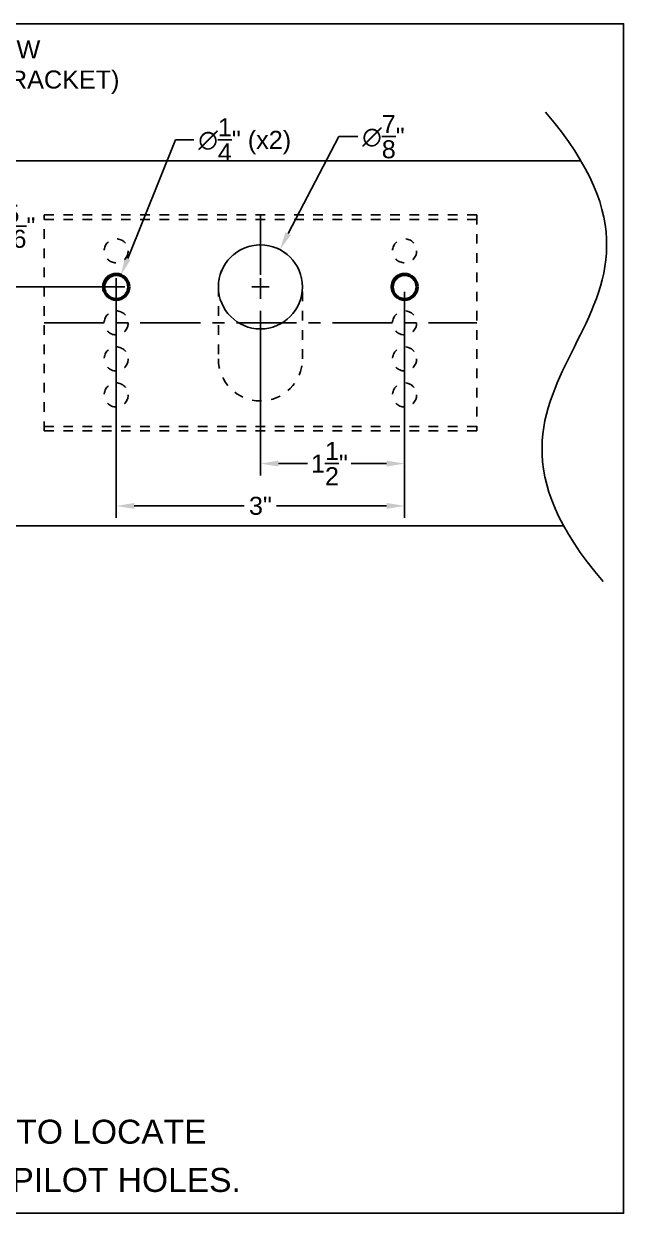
# Model space of a CAD drawing. Extents: x -1.3 to 15.9, y -12.4 to 0.
# Drawn here: x 9.47 to 15.86, y -12.38 to 0 of the extents above; entities that cross this region are included whole.
import ezdxf
from ezdxf import colors
from ezdxf.entities.mleader import LeaderData, LeaderLine
from ezdxf.math import Vec2, Vec3

# ---------------------------------------------------------------- set-up
doc = ezdxf.new("R2010")
doc.units = 0
doc.header["$LTSCALE"] = 0.5
doc.header["$MEASUREMENT"] = 0
doc.linetypes.add('CENTER', pattern=[2, 1.25, -0.25, 0.25, -0.25])
doc.linetypes.add('HIDDEN2', pattern=[0.1875, 0.125, -0.0625])
doc.layers.get('Defpoints').update_dxf_attribs({"linetype": 'CONTINUOUS'})
for name, color, linetype in [('Centerline', 210, 'CENTER'), ('Dimension', 10, 'CONTINUOUS'), ('FAB DWG', 221, 'CONTINUOUS'), ('Housing', 150, 'CONTINUOUS'), ('WallMount Bracket', 190, 'CONTINUOUS')]:
    doc.layers.add(name, color=color, linetype=linetype)
doc.layers.add('Text-Unprinted', color=131, linetype='CONTINUOUS', plot=False)
doc.styles.get("Standard").update_dxf_attribs({"font": 'arial.ttf'})
doc.dimstyles.get("Standard").update_dxf_attribs({"dimtxt": 0.18, "dimasz": 0.18, "dimexe": 0.18, "dimexo": 0.0625, "dimgap": 0.09, "dimtad": 0, "dimtih": 1, "dimtoh": 1, "dimdec": 4, "dimzin": 0, "dimdsep": 46, "dimtxsty": 'Standard', "dimcen": 0.09, "dimadec": 0, "dimazin": 0, "dimtfac": 1, "dimtdec": 4, "dimtofl": 0, "dimtmove": 0, "dimatfit": 3, "dimfxl": 1, "dimtolj": 1, "dimtzin": 0, "dimarcsym": 0})

# ---------------------------------------------------------------- blocks, each defined once
blk = doc.blocks.new('*D0')
at = {"layer": 'Defpoints', "color": 0, "transparency": 16777216}
for p in [(9.329, -1.426), (10.435, -1.426), (10.435, -2.739)]:
    blk.add_point(p, dxfattribs=at)
at = {"layer": 'FAB DWG', "color": 0, "lineweight": -2, "transparency": 16777216}
for p, q in [((10.385, -1.426), (9.204, -1.426)), ((9.329, -1.614), (9.329, -1.826)), ((9.329, -2.551), (9.329, -2.388)), ((10.385, -2.739), (9.204, -2.739))]:
    blk.add_line(p, q, dxfattribs=at)
at = {"layer": 'FAB DWG', "color": 0, "transparency": 16777216}
for points in [[(9.298, -1.614), (9.36, -1.614), (9.329, -1.426)], [(9.298, -2.551), (9.36, -2.551), (9.329, -2.739)]]:
    blk.add_solid(points, dxfattribs=at)
at = {"layer": 'FAB DWG', "color": 0, "transparency": 16777216, "insert": (9.329, -2.107), "char_height": 0.1875, "attachment_point": 5}
blk.add_mtext('\\A1;1{\\H1x;\\S5/16;}"', dxfattribs=at)
blk = doc.blocks.new('*D1')
at = {"layer": 'Defpoints', "color": 0, "transparency": 16777216}
for p in [(10.435, -2.739), (13.435, -2.739), (13.435, -5.019)]:
    blk.add_point(p, dxfattribs=at)
at = {"layer": 'FAB DWG', "color": 0, "lineweight": -2, "transparency": 16777216}
for p, q in [((10.435, -2.789), (10.435, -5.144)), ((13.435, -2.789), (13.435, -5.144)), ((10.622, -5.019), (11.767, -5.019)), ((13.247, -5.019), (12.103, -5.019))]:
    blk.add_line(p, q, dxfattribs=at)
at = {"layer": 'FAB DWG', "color": 0, "transparency": 16777216}
for points in [[(10.622, -4.988), (10.622, -5.05), (10.435, -5.019)], [(13.247, -4.988), (13.247, -5.05), (13.435, -5.019)]]:
    blk.add_solid(points, dxfattribs=at)
at = {"layer": 'FAB DWG', "color": 0, "transparency": 16777216, "insert": (11.935, -5.019), "char_height": 0.1875, "attachment_point": 5}
blk.add_mtext('\\A1;3"', dxfattribs=at)
blk = doc.blocks.new('*D2')
at = {"layer": 'Defpoints', "color": 0, "transparency": 16777216}
for p in [(12.137, -2.351), (11.733, -3.127)]:
    blk.add_point(p, dxfattribs=at)
at = {"layer": 'FAB DWG', "color": 0, "lineweight": -2, "transparency": 16777216}
for p, q in [((12.749, -1.175), (12.224, -2.184)), ((12.95, -1.175), (12.749, -1.175)), ((11.935, -2.829), (11.935, -2.649)), ((11.845, -2.739), (12.025, -2.739))]:
    blk.add_line(p, q, dxfattribs=at)
at = {"layer": 'FAB DWG', "color": 0, "transparency": 16777216}
blk.add_solid([(12.196, -2.17), (12.251, -2.199), (12.137, -2.351)], dxfattribs=at)
at = {"layer": 'FAB DWG', "color": 0, "transparency": 16777216, "insert": (13.215, -1.175), "char_height": 0.1875, "attachment_point": 5}
blk.add_mtext('\\A1;∅{\\H1x;\\S7/8;}"', dxfattribs=at)
blk = doc.blocks.new('*D3')
at = {"layer": 'Defpoints', "color": 0, "transparency": 16777216}
for p in [(10.484, -2.618), (10.386, -2.859)]:
    blk.add_point(p, dxfattribs=at)
at = {"layer": 'FAB DWG', "color": 0, "lineweight": -2, "transparency": 16777216}
for p, q in [((11.053, -1.208), (10.554, -2.444)), ((11.241, -1.208), (11.053, -1.208)), ((10.435, -2.829), (10.435, -2.649)), ((10.345, -2.739), (10.525, -2.739))]:
    blk.add_line(p, q, dxfattribs=at)
at = {"layer": 'FAB DWG', "color": 0, "transparency": 16777216}
blk.add_solid([(10.525, -2.433), (10.583, -2.456), (10.484, -2.618)], dxfattribs=at)
at = {"layer": 'FAB DWG', "color": 0, "transparency": 16777216, "insert": (11.772, -1.208), "char_height": 0.1875, "attachment_point": 5}
blk.add_mtext('\\A1;∅{\\H1x;\\S1/4;}" (x2)', dxfattribs=at)
blk = doc.blocks.new('*D4')
at = {"layer": 'Defpoints', "color": 0, "transparency": 16777216}
for p in [(13.435, -2.739), (11.935, -3.114), (13.435, -4.578)]:
    blk.add_point(p, dxfattribs=at)
at = {"layer": 'FAB DWG', "color": 0, "lineweight": -2, "transparency": 16777216}
for p, q in [((13.435, -2.789), (13.435, -4.703)), ((11.935, -3.164), (11.935, -4.703)), ((12.122, -4.578), (12.426, -4.578)), ((13.247, -4.578), (12.88, -4.578))]:
    blk.add_line(p, q, dxfattribs=at)
at = {"layer": 'FAB DWG', "color": 0, "transparency": 16777216}
for points in [[(12.122, -4.547), (12.122, -4.609), (11.935, -4.578)], [(13.247, -4.547), (13.247, -4.609), (13.435, -4.578)]]:
    blk.add_solid(points, dxfattribs=at)
at = {"layer": 'FAB DWG', "color": 0, "transparency": 16777216, "insert": (12.653, -4.578), "char_height": 0.1875, "attachment_point": 5}
blk.add_mtext('\\A1;1{\\H1x;\\S1/2;}"', dxfattribs=at)

msp = doc.modelspace()

# ---------------------------------------------------------------- linework, layer by layer
at = {"layer": 'Centerline', "transparency": 16777216}
for p, q in [((11.935, -1.98862), (11.935, -4.23862)), ((9.685, -3.11362), (14.185, -3.11362))]:
    msp.add_line(p, q, dxfattribs=at)
at = {"layer": 'Dimension', "transparency": 16777216}
msp.add_open_spline([(14.90068, -0.92123), (15.86483, -2.04255), (15.20059, -3.36382), (14.53635, -4.68509), (15.50051, -5.80641)], degree=3, dxfattribs=at)
at = {"layer": 'Housing', "linetype": 'Continuous', "lineweight": 25, "transparency": 16777216}
for p, q in [((15.26932, -1.42612), (8.70682, -1.42612)), ((8.52651, -5.22612), (15.08901, -5.22612))]:
    msp.add_line(p, q, dxfattribs=at)
msp.add_circle((11.935, -2.73862), 0.4375, dxfattribs=at)
at = {"layer": 'Housing', "linetype": 'Continuous', "lineweight": 50, "transparency": 16777216}
for centre in [(10.435, -2.73862), (13.435, -2.73862)]:
    msp.add_circle(centre, 0.13, dxfattribs=at)
at = {"layer": 'Text-Unprinted', "transparency": 16777216}
msp.add_lwpolyline([(0, 0), (15.71233, 0), (15.71233, -12.38165), (0, -12.38165)], close=True, dxfattribs=at)
at = {"layer": 'WallMount Bracket', "linetype": 'HIDDEN2', "transparency": 16777216}
for p, q in [((9.685, -2.03662), (14.185, -2.03662)), ((9.685, -4.19062), (14.185, -4.19062))]:
    msp.add_line(p, q, dxfattribs=at)
msp.add_lwpolyline([(9.685, -1.98862), (14.185, -1.98862), (14.185, -4.23862), (9.685, -4.23862)], close=True, dxfattribs=at)
msp.add_lwpolyline([(11.4975, -2.73862), (11.4975, -3.48862, 1), (12.3725, -3.48862), (12.3725, -2.73862, 1)], format="xyb", close=True, dxfattribs=at)
for centre in [(10.435, -2.36362), (13.435, -2.36362), (10.435, -2.73862), (13.435, -2.73862), (10.435, -3.11362), (13.435, -3.11362), (10.435, -3.48862), (13.435, -3.48862), (10.435, -3.86362), (13.435, -3.86362)]:
    msp.add_circle(centre, 0.125, dxfattribs=at)

# ---------------------------------------------------------------- texts
at = {"layer": 'FAB DWG', "ltscale": 0.5, "transparency": 16777216, "insert": (7.06644, -11.40831), "char_height": 0.25, "attachment_point": 1}
msp.add_mtext_dynamic_manual_height_columns('\\A1;USE JG00170 TO LOCATE\\PAND DRILL {\\H0.7x;\\S1/8;}" PILOT HOLES.', width=7.831048, gutter_width=0.625, heights=[0], dxfattribs=at)

# ---------------------------------------------------------------- dimensions: what is measured, and where the dimension line sits
at = {"layer": 'FAB DWG', "transparency": 16777216}
dim = msp.add_diameter_dim_2p(p1=(10.38631, -2.85916), p2=(10.48368, -2.61808), text='<> (x2)', dimstyle='Standard', override={"dimtxt": 0.1875, "dimasz": 0.1875, "dimexe": 0.125, "dimexo": 0.05, "dimgap": 0.06, "dimlunit": 4, "dimadec": 3, "dimtdec": 3}, dxfattribs=at)
dim.commit()
dim.dimension.update_dxf_attribs({"geometry": '*D3', "text_midpoint": (11.77191, -1.20839), "dimtype": 131})
dim = msp.add_diameter_dim_2p(p1=(11.73304, -3.12671), p2=(12.13696, -2.35052), dimstyle='Standard', override={"dimtxt": 0.1875, "dimasz": 0.1875, "dimexe": 0.125, "dimexo": 0.05, "dimgap": 0.06, "dimdec": 4, "dimlunit": 4, "dimadec": 3, "dimtdec": 3}, dxfattribs=at)
dim.commit()
dim.dimension.update_dxf_attribs({"geometry": '*D2', "text_midpoint": (13.21502, -1.17481), "dimtype": 131})
dim = msp.add_linear_dim(base=(9.32877, -1.42612), p1=(10.435, -2.73862), p2=(10.435, -1.42612), angle=90, dimstyle='Standard', override={"dimtxt": 0.1875, "dimasz": 0.1875, "dimexe": 0.125, "dimexo": 0.05, "dimgap": 0.06, "dimlunit": 4, "dimadec": 3, "dimtdec": 3}, dxfattribs=at)
dim.commit()
dim.dimension.update_dxf_attribs({"geometry": '*D0', "text_midpoint": (9.32877, -2.10663), "dimtype": 128})
for base, p1, picture, middle in [((13.435, -5.01923), (10.435, -2.73862), '*D1', (11.935, -5.01923)), ((13.435, -4.57777), (11.935, -3.11362), '*D4', (12.65292, -4.57777))]:
    dim = msp.add_linear_dim(base=base, p1=p1, p2=(13.435, -2.73862), dimstyle='Standard', override={"dimtxt": 0.1875, "dimasz": 0.1875, "dimexe": 0.125, "dimexo": 0.05, "dimgap": 0.06, "dimlunit": 4, "dimadec": 3, "dimtdec": 3}, dxfattribs=at)
    dim.commit()
    dim.dimension.update_dxf_attribs({"geometry": picture, "text_midpoint": middle, "dimtype": 128})

# ---------------------------------------------------------------- leaders
ml = msp.add_multileader_mtext('Standard', dxfattribs=at)
ml.set_content('\\A1;#8-32 x 3/8" TYPE F SCREW^J(HW83238) (1 PCS PER BRACKET)', color=256)
ml.set_leader_properties()
ml.build(insert=Vec2(0, 0))
ml.multileader.update_dxf_attribs({"text_right_attachment_type": 2, "dogleg_length": 0.36, "arrow_head_size": 0.1875})
ctx = ml.context
ctx.base_point, ctx.char_height, ctx.arrow_head_size, ctx.landing_gap_size, ctx.plane_origin = Vec3(6.13687, -0.29501), 0.1875, 0.1875, 0.0675, Vec3(1.63976, -4.72223)
ctx.right_attachment = 2
notes = []
notes.append((ctx, [(0, (1, 1, 0), (5.86687, -0.29501), (1, 0), 0.27, [(0, [(4.70673, -2.85179)], 0, [])])]))
ctx.mtext.insert, ctx.mtext.width, ctx.mtext.flow_direction = Vec3(6.20437, -0.1737), 4.2159133, 5
for ctx, leaders in notes:
    for number, flags, end, landing, length, lines in leaders:
        leader = LeaderData()
        leader.index, (leader.has_last_leader_line, leader.has_dogleg_vector, leader.attachment_direction) = number, flags
        leader.last_leader_point, leader.dogleg_vector, leader.dogleg_length = Vec3(end), Vec3(landing), length
        for number, points, colour, breaks in lines:
            line = LeaderLine()
            line.index, line.vertices, line.color, line.breaks = number, Vec3.list(points), colors.encode_raw_color(colour), breaks
            leader.lines.append(line)
        ctx.leaders.append(leader)

doc.saveas('drawing.dxf')
